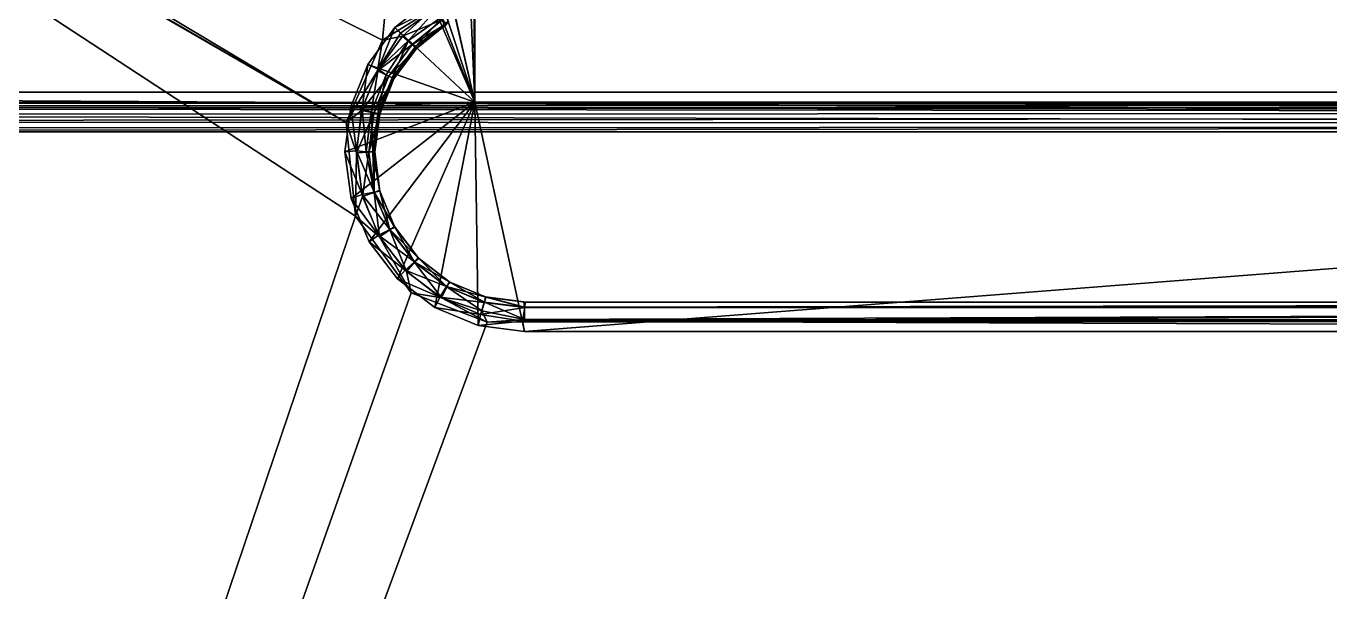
# Model space of a CAD drawing. Extents: x 1024.23 to 1033.17, y -779.2 to -772.4.
# Drawn here: x 1026.75 to 1028.057, y -774.091 to -773.524 of the extents above; entities that cross this region are included whole.
import ezdxf

# ---------------------------------------------------------------- set-up
doc = ezdxf.new("R2010")
doc.units = 0

msp = doc.modelspace()

# ---------------------------------------------------------------- linework, layer by layer
for points in [[(1027.080566, -773.714661, 5.699546), (1025.942261, -772.969421, 5.699256), (1025.232544, -779.174194, 5.699508)], [(1027.080566, -773.714661, 5.699546), (1027.071167, -773.620789, 5.69955), (1025.942261, -772.969421, 5.699256)], [(1025.942261, -772.969421, 5.699256), (1027.071167, -773.620789, 5.69955), (1026.001709, -772.999878, 5.698992)], [(1027.071167, -773.620789, 5.69955), (1026.079712, -773.028076, 5.699552), (1026.001709, -772.999878, 5.698992)], [(1027.200073, -773.600159, 4.699555), (1030.200073, -773.600159, 4.699555), (1027.200073, -773.000183, 4.699555)], [(1027.200073, -773.000183, 4.699555), (1030.200073, -773.600159, 4.699555), (1030.200073, -773.000183, 4.699555)], [(1027.200073, -773.000183, 4.699555), (1027.200073, -773.023499, 5.396365), (1027.200073, -773.600159, 4.699555)], [(1027.107422, -773.538269, 5.699547), (1027.155029, -773.025208, 5.699296), (1026.079712, -773.028076, 5.699552)], [(1027.107422, -773.538269, 5.699547), (1026.079712, -773.028076, 5.699552), (1027.071167, -773.620789, 5.69955)], [(1027.157837, -773.507263, 5.69833), (1027.155029, -773.025208, 5.699296), (1027.107422, -773.538269, 5.699547)], [(1027.200073, -773.600159, 4.699555), (1027.200073, -773.023499, 5.396365), (1027.200073, -773.024292, 5.396167)], [(1027.200073, -773.600159, 4.699555), (1027.200073, -773.024292, 5.396167), (1027.200073, -773.030151, 5.395577)], [(1027.200073, -773.030151, 5.395577), (1027.200073, -773.475769, 5.395577), (1027.200073, -773.600159, 4.699555)], [(1026.900024, -773.400208, 2.679559), (1027.459961, -773.400208, 2.679559), (1025.230103, -773.59021, 2.679559)], [(1027.459961, -773.400208, 2.679559), (1027.940063, -773.400208, 2.679559), (1025.230103, -773.59021, 2.679559)], [(1025.230103, -773.59021, 2.679559), (1027.940063, -773.400208, 2.679559), (1028.459961, -773.400208, 2.679559)], [(1025.230103, -773.59021, 2.679559), (1028.459961, -773.400208, 2.679559), (1032.170044, -773.59021, 2.679559)], [(1025.230103, -773.59021, 2.679559), (1026.25, -773.400208, 2.679559), (1026.900024, -773.400208, 2.679559)], [(1027.200073, -773.475769, 5.395577), (1027.200073, -773.482971, 5.396448), (1027.200073, -773.600159, 4.699555)], [(1027.200073, -773.600159, 4.699555), (1027.200073, -773.482971, 5.396448), (1027.200073, -773.483459, 5.396506)], [(1027.200073, -773.600159, 4.699555), (1027.200073, -773.483459, 5.396506), (1027.200073, -773.486694, 5.397475)], [(1027.155518, -773.496948, 5.399554), (1027.119995, -773.525635, 5.399554), (1027.200073, -773.600159, 5.399554)], [(1027.119995, -773.525635, 5.399554), (1027.155518, -773.496948, 5.399554), (1027.165894, -773.502258, 5.401163)], [(1027.200073, -773.600159, 5.399554), (1027.15918, -773.495972, 5.399554), (1027.155518, -773.496948, 5.399554)], [(1027.165527, -773.494751, 5.399554), (1027.15918, -773.495972, 5.399554), (1027.200073, -773.600159, 5.399554)], [(1027.200073, -773.600159, 5.399554), (1027.175537, -773.492859, 5.399554), (1027.165527, -773.494751, 5.399554)], [(1027.200073, -773.600159, 5.399554), (1027.175781, -773.492859, 5.399554), (1027.175537, -773.492859, 5.399554)], [(1027.195557, -773.491638, 5.399554), (1027.175781, -773.492859, 5.399554), (1027.200073, -773.600159, 5.399554)], [(1027.195557, -773.491638, 5.399554), (1027.200073, -773.600159, 5.399554), (1027.199097, -773.491455, 5.399554)], [(1027.199097, -773.491455, 5.399554), (1027.200073, -773.600159, 5.399554), (1027.200073, -773.491394, 5.399554)], [(1027.200073, -773.600159, 4.699555), (1027.200073, -773.486694, 5.397475), (1027.200073, -773.600159, 5.399554)], [(1027.200073, -773.600159, 5.399554), (1027.200073, -773.486694, 5.397475), (1027.200073, -773.489868, 5.398871)], [(1027.200073, -773.600159, 5.399554), (1027.200073, -773.489868, 5.398871), (1027.200073, -773.491394, 5.399554)], [(1027.157837, -773.507263, 5.69833), (1027.107422, -773.538269, 5.699547), (1027.127686, -773.534302, 5.697522)], [(1027.119995, -773.525635, 5.399554), (1027.165894, -773.502258, 5.401163), (1027.12561, -773.531067, 5.400576)], [(1027.12561, -773.531067, 5.400576), (1027.165894, -773.502258, 5.401163), (1027.133789, -773.538574, 5.405908)], [(1027.157837, -773.507263, 5.69833), (1027.127686, -773.534302, 5.697522), (1027.167969, -773.517456, 5.687975)], [(1027.133789, -773.538574, 5.405908), (1027.165894, -773.502258, 5.401163), (1027.17041, -773.512451, 5.408143)], [(1027.167969, -773.517456, 5.687975), (1027.127686, -773.534302, 5.697522), (1027.137207, -773.542419, 5.687992)], [(1027.140503, -773.544556, 5.417963), (1027.133789, -773.538574, 5.405908), (1027.17041, -773.512451, 5.408143)], [(1027.167969, -773.517456, 5.687975), (1027.137207, -773.542419, 5.687992), (1027.171265, -773.521851, 5.675741)], [(1027.137207, -773.542419, 5.687992), (1027.141602, -773.546082, 5.674654), (1027.171265, -773.521851, 5.675741)], [(1027.140503, -773.544556, 5.417963), (1027.17041, -773.512451, 5.408143), (1027.173584, -773.519104, 5.419838)], [(1027.141724, -773.546448, 5.429554), (1027.140503, -773.544556, 5.417963), (1027.173584, -773.519104, 5.419838)], [(1027.141602, -773.546082, 5.674654), (1027.157227, -773.533813, 5.429554), (1027.171265, -773.521851, 5.675741)], [(1027.141724, -773.546448, 5.429554), (1027.173584, -773.519104, 5.419838), (1027.171265, -773.522461, 5.429554)], [(1027.171265, -773.521851, 5.675741), (1027.157227, -773.533813, 5.429554), (1027.171265, -773.522461, 5.429554)], [(1027.200073, -773.600159, 5.399554), (1027.119995, -773.525635, 5.399554), (1027.092896, -773.562439, 5.399554)], [(1027.092896, -773.562439, 5.399554), (1027.119995, -773.525635, 5.399554), (1027.103394, -773.567139, 5.401586)], [(1027.127686, -773.534302, 5.697522), (1027.107422, -773.538269, 5.699547), (1027.102417, -773.568909, 5.697522)], [(1027.127686, -773.534302, 5.697522), (1027.102417, -773.568909, 5.697522), (1027.137207, -773.542419, 5.687992)], [(1027.103394, -773.567139, 5.401586), (1027.119995, -773.525635, 5.399554), (1027.12561, -773.531067, 5.400576)], [(1027.103394, -773.567139, 5.401586), (1027.12561, -773.531067, 5.400576), (1027.133789, -773.538574, 5.405908)], [(1027.141602, -773.546082, 5.674654), (1027.141724, -773.546448, 5.429554), (1027.157227, -773.533813, 5.429554)], [(1027.107422, -773.538269, 5.699547), (1027.071167, -773.620789, 5.69955), (1027.102417, -773.568909, 5.697522)], [(1027.137207, -773.542419, 5.687992), (1027.102417, -773.568909, 5.697522), (1027.11377, -773.57428, 5.687993)], [(1027.103394, -773.567139, 5.401586), (1027.133789, -773.538574, 5.405908), (1027.111328, -773.572754, 5.408341)], [(1027.11731, -773.575928, 5.417961), (1027.111328, -773.572754, 5.408341), (1027.133789, -773.538574, 5.405908)], [(1027.137207, -773.542419, 5.687992), (1027.11377, -773.57428, 5.687993), (1027.141602, -773.546082, 5.674654)], [(1027.11377, -773.57428, 5.687993), (1027.118896, -773.576477, 5.675014), (1027.141602, -773.546082, 5.674654)], [(1027.11731, -773.575928, 5.417961), (1027.133789, -773.538574, 5.405908), (1027.140503, -773.544556, 5.417963)], [(1027.119019, -773.577026, 5.429554), (1027.11731, -773.575928, 5.417961), (1027.140503, -773.544556, 5.417963)], [(1027.118896, -773.576477, 5.675014), (1027.119019, -773.577026, 5.429554), (1027.141602, -773.546082, 5.674654)], [(1027.119019, -773.577026, 5.429554), (1027.140503, -773.544556, 5.417963), (1027.141724, -773.546448, 5.429554)], [(1027.141602, -773.546082, 5.674654), (1027.119019, -773.577026, 5.429554), (1027.133667, -773.557312, 5.429554)], [(1027.141602, -773.546082, 5.674654), (1027.133667, -773.557312, 5.429554), (1027.141724, -773.546448, 5.429554)], [(1027.200073, -773.600159, 5.399554), (1027.092896, -773.562439, 5.399554), (1027.075806, -773.604858, 5.399554)], [(1027.075806, -773.604858, 5.399554), (1027.092896, -773.562439, 5.399554), (1027.08728, -773.60675, 5.401586)], [(1027.08728, -773.60675, 5.401586), (1027.092896, -773.562439, 5.399554), (1027.103394, -773.567139, 5.401586)], [(1027.102417, -773.568909, 5.697522), (1027.071167, -773.620789, 5.69955), (1027.08667, -773.608704, 5.697522)], [(1027.102417, -773.568909, 5.697522), (1027.08667, -773.608704, 5.697522), (1027.11377, -773.57428, 5.687993)], [(1027.08667, -773.608704, 5.697522), (1027.098999, -773.611023, 5.687992), (1027.11377, -773.57428, 5.687993)], [(1027.08728, -773.60675, 5.401586), (1027.103394, -773.567139, 5.401586), (1027.096313, -773.610168, 5.408341)], [(1027.096313, -773.610168, 5.408341), (1027.103394, -773.567139, 5.401586), (1027.111328, -773.572754, 5.408341)], [(1027.102905, -773.611755, 5.41796), (1027.096313, -773.610168, 5.408341), (1027.111328, -773.572754, 5.408341)], [(1027.11377, -773.57428, 5.687993), (1027.098999, -773.611023, 5.687992), (1027.118896, -773.576477, 5.675014)], [(1027.098999, -773.611023, 5.687992), (1027.104492, -773.611877, 5.675011), (1027.118896, -773.576477, 5.675014)], [(1027.102905, -773.611755, 5.41796), (1027.111328, -773.572754, 5.408341), (1027.11731, -773.575928, 5.417961)], [(1027.104858, -773.612427, 5.429554), (1027.102905, -773.611755, 5.41796), (1027.11731, -773.575928, 5.417961)], [(1027.104492, -773.611877, 5.675011), (1027.104858, -773.612427, 5.429554), (1027.118896, -773.576477, 5.675014)], [(1027.104858, -773.612427, 5.429554), (1027.11731, -773.575928, 5.417961), (1027.119019, -773.577026, 5.429554)], [(1027.118896, -773.576477, 5.675014), (1027.104858, -773.612427, 5.429554), (1027.115723, -773.585449, 5.429554)], [(1027.118896, -773.576477, 5.675014), (1027.115723, -773.585449, 5.429554), (1027.119019, -773.577026, 5.429554)], [(1032.170044, -773.59021, 2.799559), (1032.170044, -773.630188, 2.799559), (1025.230103, -773.59021, 2.799559)], [(1025.230103, -773.59021, 2.799559), (1032.170044, -773.630188, 2.799559), (1025.230103, -773.630188, 2.799559)], [(1025.230103, -773.59021, 2.679559), (1032.170044, -773.59021, 2.679559), (1025.230103, -773.59021, 2.799559)], [(1025.230103, -773.59021, 2.799559), (1032.170044, -773.59021, 2.679559), (1032.170044, -773.59021, 2.799559)], [(1032.168579, -773.600708, 2.774809), (1032.31604, -773.600403, 2.53541), (1025.227417, -773.600769, 2.775588)], [(1025.227417, -773.600769, 2.775588), (1032.31604, -773.600403, 2.53541), (1025.230103, -773.600647, 2.523717)], [(1032.168579, -773.600708, 2.774809), (1025.227417, -773.600769, 2.775588), (1032.170044, -773.604187, 2.784559)], [(1032.170044, -773.604187, 2.784559), (1025.227417, -773.600769, 2.775588), (1025.230103, -773.60614, 2.788103)], [(1025.230103, -773.600647, 2.523717), (1032.31604, -773.600403, 2.53541), (1032.170044, -773.60199, 2.518655)], [(1025.230103, -773.600647, 2.523717), (1032.170044, -773.60199, 2.518655), (1025.230103, -773.604187, 2.514559)], [(1025.230103, -773.604187, 2.514559), (1032.170044, -773.60199, 2.518655), (1032.170044, -773.611206, 2.506019)], [(1027.075806, -773.604858, 5.399554), (1027.069946, -773.650146, 5.399554), (1027.200073, -773.600159, 5.399554)], [(1027.200073, -773.600159, 5.399554), (1027.069946, -773.650146, 5.399554), (1027.076172, -773.696716, 5.399554)], [(1027.200073, -773.600159, 5.399554), (1027.076172, -773.696716, 5.399554), (1027.094116, -773.740173, 5.399554)], [(1027.122681, -773.777466, 5.399554), (1027.200073, -773.600159, 5.399554), (1027.094116, -773.740173, 5.399554)], [(1027.122681, -773.777466, 5.399554), (1027.160034, -773.806091, 5.399554), (1027.200073, -773.600159, 5.399554)], [(1027.160034, -773.806091, 5.399554), (1027.203491, -773.824036, 5.399554), (1027.200073, -773.600159, 5.399554)], [(1027.200073, -773.600159, 4.699555), (1027.200073, -773.600159, 5.399554), (1030.200073, -773.600159, 4.699555)], [(1030.200073, -773.600159, 4.699555), (1027.200073, -773.600159, 5.399554), (1030.200073, -773.600159, 5.399554)], [(1027.200073, -773.600159, 5.399554), (1027.203491, -773.824036, 5.399554), (1027.25, -773.8302, 5.399554)], [(1027.200073, -773.600159, 5.399554), (1027.25, -773.8302, 5.399554), (1030.200073, -773.600159, 5.399554)], [(1030.200073, -773.600159, 5.399554), (1027.25, -773.8302, 5.399554), (1030.150024, -773.8302, 5.399554)], [(1025.230103, -773.604187, 2.514559), (1032.170044, -773.611206, 2.506019), (1025.230103, -773.612366, 2.50515)], [(1032.170044, -773.604187, 2.784559), (1025.230103, -773.60614, 2.788103), (1032.170288, -773.612732, 2.794226)], [(1032.170288, -773.612732, 2.794226), (1025.230103, -773.60614, 2.788103), (1025.230347, -773.620117, 2.797944)], [(1025.230103, -773.612366, 2.50515), (1032.170044, -773.611206, 2.506019), (1032.169434, -773.624878, 2.499829)], [(1025.230103, -773.612366, 2.50515), (1032.169434, -773.624878, 2.499829), (1025.232544, -773.625916, 2.499632)], [(1032.170288, -773.612732, 2.794226), (1025.230347, -773.620117, 2.797944), (1032.170044, -773.622375, 2.798536)], [(1027.069946, -773.650146, 5.399554), (1027.075806, -773.604858, 5.399554), (1027.081543, -773.64917, 5.401586)], [(1027.08667, -773.608704, 5.697522), (1027.071167, -773.620789, 5.69955), (1027.081543, -773.651184, 5.697522)], [(1027.081543, -773.64917, 5.401586), (1027.075806, -773.604858, 5.399554), (1027.08728, -773.60675, 5.401586)], [(1027.081543, -773.64917, 5.401586), (1027.08728, -773.60675, 5.401586), (1027.091187, -773.650146, 5.408341)], [(1027.08667, -773.608704, 5.697522), (1027.081543, -773.651184, 5.697522), (1027.098999, -773.611023, 5.687992)], [(1027.098999, -773.611023, 5.687992), (1027.081543, -773.651184, 5.697522), (1027.093994, -773.65033, 5.687991)], [(1027.091187, -773.650146, 5.408341), (1027.08728, -773.60675, 5.401586), (1027.096313, -773.610168, 5.408341)], [(1027.091187, -773.650146, 5.408341), (1027.096313, -773.610168, 5.408341), (1027.0979, -773.650085, 5.417961)], [(1027.098999, -773.611023, 5.687992), (1027.093994, -773.65033, 5.687991), (1027.104492, -773.611877, 5.675011)], [(1027.104492, -773.611877, 5.675011), (1027.093994, -773.65033, 5.687991), (1027.099609, -773.649719, 5.675073)], [(1027.0979, -773.650085, 5.417961), (1027.096313, -773.610168, 5.408341), (1027.102905, -773.611755, 5.41796)], [(1027.099976, -773.650146, 5.429554), (1027.0979, -773.650085, 5.417961), (1027.102905, -773.611755, 5.41796)], [(1027.099609, -773.649719, 5.675073), (1027.099976, -773.650146, 5.429554), (1027.104492, -773.611877, 5.675011)], [(1027.099976, -773.650146, 5.429554), (1027.102905, -773.611755, 5.41796), (1027.104858, -773.612427, 5.429554)], [(1027.104492, -773.611877, 5.675011), (1027.099976, -773.650146, 5.429554), (1027.104248, -773.616882, 5.429554)], [(1027.104492, -773.611877, 5.675011), (1027.104248, -773.616882, 5.429554), (1027.104858, -773.612427, 5.429554)], [(1032.170044, -773.622375, 2.798536), (1025.230347, -773.620117, 2.797944), (1025.230103, -773.630188, 2.799559)], [(1032.170044, -773.622375, 2.798536), (1025.230103, -773.630188, 2.799559), (1032.170044, -773.630188, 2.799559)], [(1032.169434, -773.624878, 2.499829), (1030.831055, -775.782593, 2.499917), (1025.232544, -773.625916, 2.499632)], [(1030.607178, -775.957397, 2.499728), (1025.232544, -773.625916, 2.499632), (1030.646729, -775.896912, 2.499971)], [(1030.646729, -775.896912, 2.499971), (1025.232544, -773.625916, 2.499632), (1030.698364, -775.845703, 2.499971)], [(1025.232544, -773.625916, 2.499632), (1030.831055, -775.782593, 2.499917), (1030.76001, -775.80719, 2.499971)], [(1025.232544, -773.625916, 2.499632), (1030.76001, -775.80719, 2.499971), (1030.698364, -775.845703, 2.499971)], [(1030.607178, -775.957397, 2.499728), (1026.703369, -775.847534, 2.49999), (1025.232544, -773.625916, 2.499632)], [(1027.071167, -773.620789, 5.69955), (1027.080566, -773.714661, 5.699546), (1027.081543, -773.651184, 5.697522)], [(1027.087036, -773.69281, 5.401586), (1027.069946, -773.650146, 5.399554), (1027.081543, -773.64917, 5.401586)], [(1027.076172, -773.696716, 5.399554), (1027.069946, -773.650146, 5.399554), (1027.087036, -773.69281, 5.401586)], [(1027.081543, -773.651184, 5.697522), (1027.080566, -773.714661, 5.699546), (1027.087524, -773.694763, 5.697522)], [(1027.087036, -773.69281, 5.401586), (1027.081543, -773.64917, 5.401586), (1027.099243, -773.690369, 5.411115)], [(1027.099243, -773.690369, 5.411115), (1027.081543, -773.64917, 5.401586), (1027.091187, -773.650146, 5.408341)], [(1027.081543, -773.651184, 5.697522), (1027.087524, -773.694763, 5.697522), (1027.093994, -773.65033, 5.687991)], [(1027.093994, -773.65033, 5.687991), (1027.087524, -773.694763, 5.697522), (1027.099365, -773.690735, 5.687993)], [(1027.099243, -773.690369, 5.411115), (1027.091187, -773.650146, 5.408341), (1027.0979, -773.650085, 5.417961)], [(1027.093994, -773.65033, 5.687991), (1027.099365, -773.690735, 5.687993), (1027.099609, -773.649719, 5.675073)], [(1027.099243, -773.690369, 5.411115), (1027.0979, -773.650085, 5.417961), (1027.104736, -773.689514, 5.42379)], [(1027.104736, -773.689514, 5.42379), (1027.0979, -773.650085, 5.417961), (1027.099976, -773.650146, 5.429554)], [(1027.099609, -773.649719, 5.675073), (1027.099365, -773.690735, 5.687993), (1027.104614, -773.68866, 5.675317)], [(1027.104614, -773.68866, 5.675317), (1027.104736, -773.689514, 5.42379), (1027.099609, -773.649719, 5.675073)], [(1027.099609, -773.649719, 5.675073), (1027.104736, -773.689514, 5.42379), (1027.099976, -773.650146, 5.429554)], [(1027.103638, -773.733582, 5.401586), (1027.076172, -773.696716, 5.399554), (1027.087036, -773.69281, 5.401586)], [(1027.087524, -773.694763, 5.697522), (1027.080566, -773.714661, 5.699546), (1027.104614, -773.735229, 5.697522)], [(1027.114868, -773.728027, 5.411114), (1027.087036, -773.69281, 5.401586), (1027.099243, -773.690369, 5.411115)], [(1027.103638, -773.733582, 5.401586), (1027.087036, -773.69281, 5.401586), (1027.114868, -773.728027, 5.411114)], [(1027.087524, -773.694763, 5.697522), (1027.104614, -773.735229, 5.697522), (1027.099365, -773.690735, 5.687993)], [(1027.119873, -773.725769, 5.42379), (1027.099243, -773.690369, 5.411115), (1027.104736, -773.689514, 5.42379)], [(1027.114868, -773.728027, 5.411114), (1027.099243, -773.690369, 5.411115), (1027.119873, -773.725769, 5.42379)], [(1027.099365, -773.690735, 5.687993), (1027.11499, -773.728394, 5.687994), (1027.104614, -773.68866, 5.675317)], [(1027.099365, -773.690735, 5.687993), (1027.104614, -773.735229, 5.697522), (1027.11499, -773.728394, 5.687994)], [(1027.119507, -773.725037, 5.675317), (1027.119873, -773.725769, 5.42379), (1027.104614, -773.68866, 5.675317)], [(1027.104614, -773.68866, 5.675317), (1027.119873, -773.725769, 5.42379), (1027.104736, -773.689514, 5.42379)], [(1027.104614, -773.68866, 5.675317), (1027.11499, -773.728394, 5.687994), (1027.119507, -773.725037, 5.675317)], [(1027.094116, -773.740173, 5.399554), (1027.076172, -773.696716, 5.399554), (1027.103638, -773.733582, 5.401586)], [(1025.232544, -779.174194, 5.699508), (1027.13623, -773.791382, 5.699544), (1027.080566, -773.714661, 5.699546)], [(1027.080566, -773.714661, 5.699546), (1027.13623, -773.791382, 5.699544), (1027.104614, -773.735229, 5.697522)], [(1027.130127, -773.768616, 5.401586), (1027.094116, -773.740173, 5.399554), (1027.103638, -773.733582, 5.401586)], [(1027.139526, -773.760376, 5.411114), (1027.103638, -773.733582, 5.401586), (1027.114868, -773.728027, 5.411114)], [(1027.130127, -773.768616, 5.401586), (1027.103638, -773.733582, 5.401586), (1027.139526, -773.760376, 5.411114)], [(1027.104614, -773.735229, 5.697522), (1027.131592, -773.77002, 5.697523), (1027.11499, -773.728394, 5.687994)], [(1027.143921, -773.756897, 5.423792), (1027.114868, -773.728027, 5.411114), (1027.119873, -773.725769, 5.42379)], [(1027.139526, -773.760376, 5.411114), (1027.114868, -773.728027, 5.411114), (1027.143921, -773.756897, 5.423792)], [(1027.11499, -773.728394, 5.687994), (1027.139771, -773.76062, 5.687994), (1027.119507, -773.725037, 5.675317)], [(1027.11499, -773.728394, 5.687994), (1027.131592, -773.77002, 5.697523), (1027.139771, -773.76062, 5.687994)], [(1027.143311, -773.756287, 5.675315), (1027.143921, -773.756897, 5.423792), (1027.119507, -773.725037, 5.675317)], [(1027.119507, -773.725037, 5.675317), (1027.143921, -773.756897, 5.423792), (1027.119873, -773.725769, 5.42379)], [(1027.119507, -773.725037, 5.675317), (1027.139771, -773.76062, 5.687994), (1027.143311, -773.756287, 5.675315)], [(1027.122681, -773.777466, 5.399554), (1027.094116, -773.740173, 5.399554), (1027.130127, -773.768616, 5.401586)], [(1027.104614, -773.735229, 5.697522), (1027.13623, -773.791382, 5.699544), (1027.131592, -773.77002, 5.697523)], [(1027.175171, -773.780701, 5.42379), (1027.139526, -773.760376, 5.411114), (1027.143921, -773.756897, 5.423792)], [(1027.139771, -773.76062, 5.687994), (1027.172119, -773.785339, 5.687994), (1027.143311, -773.756287, 5.675315)], [(1027.174438, -773.780273, 5.675317), (1027.175171, -773.780701, 5.42379), (1027.143311, -773.756287, 5.675315)], [(1027.143311, -773.756287, 5.675315), (1027.175171, -773.780701, 5.42379), (1027.143921, -773.756897, 5.423792)], [(1027.143311, -773.756287, 5.675315), (1027.172119, -773.785339, 5.687994), (1027.174438, -773.780273, 5.675317)], [(1027.164917, -773.795593, 5.401586), (1027.122681, -773.777466, 5.399554), (1027.130127, -773.768616, 5.401586)], [(1027.171875, -773.785217, 5.411113), (1027.130127, -773.768616, 5.401586), (1027.139526, -773.760376, 5.411114)], [(1027.164917, -773.795593, 5.401586), (1027.130127, -773.768616, 5.401586), (1027.171875, -773.785217, 5.411113)], [(1027.131592, -773.77002, 5.697523), (1027.166626, -773.79657, 5.697522), (1027.139771, -773.76062, 5.687994)], [(1027.131592, -773.77002, 5.697523), (1027.13623, -773.791382, 5.699544), (1027.166626, -773.79657, 5.697522)], [(1027.171875, -773.785217, 5.411113), (1027.139526, -773.760376, 5.411114), (1027.175171, -773.780701, 5.42379)], [(1027.139771, -773.76062, 5.687994), (1027.166626, -773.79657, 5.697522), (1027.172119, -773.785339, 5.687994)], [(1027.160034, -773.806091, 5.399554), (1027.122681, -773.777466, 5.399554), (1027.164917, -773.795593, 5.401586)], [(1027.209473, -773.800964, 5.410899), (1027.164917, -773.795593, 5.401586), (1027.171875, -773.785217, 5.411113)], [(1027.166626, -773.79657, 5.697522), (1027.207275, -773.809509, 5.695535), (1027.172119, -773.785339, 5.687994)], [(1027.211548, -773.795654, 5.423542), (1027.171875, -773.785217, 5.411113), (1027.175171, -773.780701, 5.42379)], [(1027.209473, -773.800964, 5.410899), (1027.171875, -773.785217, 5.411113), (1027.211548, -773.795654, 5.423542)], [(1027.172119, -773.785339, 5.687994), (1027.209839, -773.800903, 5.687993), (1027.174438, -773.780273, 5.675317)], [(1027.172119, -773.785339, 5.687994), (1027.207275, -773.809509, 5.695535), (1027.209839, -773.800903, 5.687993)], [(1027.210693, -773.79541, 5.675317), (1027.211548, -773.795654, 5.423542), (1027.174438, -773.780273, 5.675317)], [(1027.174438, -773.780273, 5.675317), (1027.211548, -773.795654, 5.423542), (1027.175171, -773.780701, 5.42379)], [(1027.174438, -773.780273, 5.675317), (1027.209839, -773.800903, 5.687993), (1027.210693, -773.79541, 5.675317)], [(1025.232544, -779.174194, 5.699508), (1027.212524, -773.820862, 5.699055), (1027.13623, -773.791382, 5.699544)], [(1027.13623, -773.791382, 5.699544), (1027.212524, -773.820862, 5.699055), (1027.166626, -773.79657, 5.697522)], [(1027.205688, -773.812988, 5.401491), (1027.160034, -773.806091, 5.399554), (1027.164917, -773.795593, 5.401586)], [(1027.205688, -773.812988, 5.401491), (1027.164917, -773.795593, 5.401586), (1027.209473, -773.800964, 5.410899)], [(1027.166626, -773.79657, 5.697522), (1027.212524, -773.820862, 5.699055), (1027.207275, -773.809509, 5.695535)], [(1027.250122, -773.806091, 5.411131), (1027.209473, -773.800964, 5.410899), (1027.211548, -773.795654, 5.423542)], [(1027.209839, -773.800903, 5.687993), (1027.25, -773.805725, 5.687386), (1027.210693, -773.79541, 5.675317)], [(1027.24939, -773.800598, 5.675219), (1027.250732, -773.80072, 5.424187), (1027.210693, -773.79541, 5.675317)], [(1027.210693, -773.79541, 5.675317), (1027.250732, -773.80072, 5.424187), (1027.211548, -773.795654, 5.423542)], [(1027.210693, -773.79541, 5.675317), (1027.25, -773.805725, 5.687386), (1027.24939, -773.800598, 5.675219)], [(1027.250122, -773.806091, 5.411131), (1027.211548, -773.795654, 5.423542), (1027.250732, -773.80072, 5.424187)], [(1027.203491, -773.824036, 5.399554), (1027.160034, -773.806091, 5.399554), (1027.205688, -773.812988, 5.401491)], [(1027.250122, -773.806091, 5.411131), (1027.205688, -773.812988, 5.401491), (1027.209473, -773.800964, 5.410899)], [(1027.247803, -773.819763, 5.401144), (1027.205688, -773.812988, 5.401491), (1027.250122, -773.806091, 5.411131)], [(1027.207275, -773.809509, 5.695535), (1027.25, -773.817993, 5.697201), (1027.209839, -773.800903, 5.687993)], [(1027.212524, -773.820862, 5.699055), (1027.25, -773.817993, 5.697201), (1027.207275, -773.809509, 5.695535)], [(1027.209839, -773.800903, 5.687993), (1027.25, -773.817993, 5.697201), (1027.25, -773.805725, 5.687386)], [(1030.14978, -773.806152, 5.410999), (1027.247803, -773.819763, 5.401144), (1027.250122, -773.806091, 5.411131)], [(1030.150024, -773.815186, 5.403574), (1027.247803, -773.819763, 5.401144), (1030.14978, -773.806152, 5.410999)], [(1030.149414, -773.800659, 5.675421), (1030.150513, -773.80072, 5.423611), (1027.24939, -773.800598, 5.675219)], [(1027.24939, -773.800598, 5.675219), (1030.150513, -773.80072, 5.423611), (1027.250732, -773.80072, 5.424187)], [(1027.25, -773.805725, 5.687386), (1030.149414, -773.800659, 5.675421), (1027.24939, -773.800598, 5.675219)], [(1027.25, -773.805725, 5.687386), (1030.150024, -773.806641, 5.688517), (1030.149414, -773.800659, 5.675421)], [(1027.25, -773.817993, 5.697201), (1030.150024, -773.806641, 5.688517), (1027.25, -773.805725, 5.687386)], [(1027.25, -773.817993, 5.697201), (1030.150024, -773.819275, 5.697747), (1030.150024, -773.806641, 5.688517)], [(1030.14978, -773.806152, 5.410999), (1027.250122, -773.806091, 5.411131), (1030.150513, -773.80072, 5.423611)], [(1030.150513, -773.80072, 5.423611), (1027.250122, -773.806091, 5.411131), (1027.250732, -773.80072, 5.424187)], [(1032.170044, -779.170166, 5.699554), (1030.193237, -773.819092, 5.699111), (1025.232544, -779.174194, 5.699508)], [(1025.232544, -779.174194, 5.699508), (1030.193237, -773.819092, 5.699111), (1027.212524, -773.820862, 5.699055)], [(1027.247803, -773.819763, 5.401144), (1027.203491, -773.824036, 5.399554), (1027.205688, -773.812988, 5.401491)], [(1027.25, -773.8302, 5.399554), (1027.203491, -773.824036, 5.399554), (1027.247803, -773.819763, 5.401144)], [(1027.212524, -773.820862, 5.699055), (1030.150024, -773.819275, 5.697747), (1027.25, -773.817993, 5.697201)], [(1027.212524, -773.820862, 5.699055), (1030.193237, -773.819092, 5.699111), (1030.150024, -773.819275, 5.697747)], [(1030.186279, -773.818848, 5.400663), (1027.247803, -773.819763, 5.401144), (1030.150024, -773.815186, 5.403574)], [(1030.150024, -773.8302, 5.399554), (1027.247803, -773.819763, 5.401144), (1030.186279, -773.818848, 5.400663)], [(1027.25, -773.8302, 5.399554), (1027.247803, -773.819763, 5.401144), (1030.150024, -773.8302, 5.399554)]]:
    msp.add_3dface(points)

doc.saveas('drawing.dxf')
